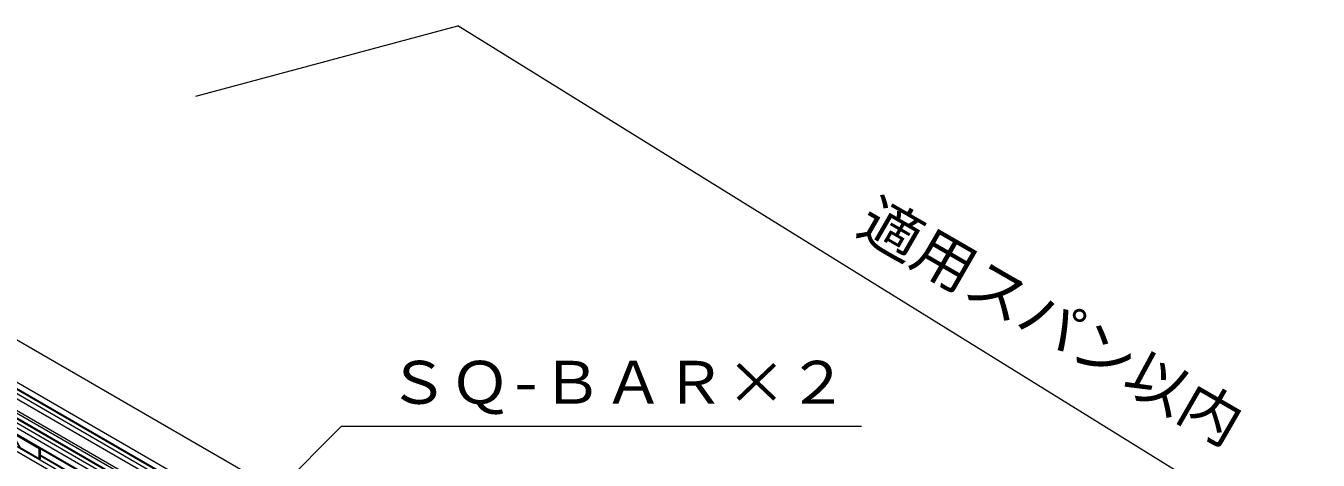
# Model space of a CAD drawing. Units: millimetres on the paper. Extents: x -195 to 195, y -135 to 132.
# Drawn here: x -104.2 to -38, y -37.6 to -15.3 of the extents above; entities that cross this region are included whole.
import ezdxf
from ezdxf.enums import TextEntityAlignment as Align

# ---------------------------------------------------------------- set-up
doc = ezdxf.new("R2010")
doc.units = ezdxf.units.MM
for name, color, linetype, lineweight in [('0-2_野縁受け', 3, 'Continuous', 18), ('0-5_寸法', 4, 'Continuous', 9), ('0-6_文字', 4, 'Continuous', 9), ('0-B_補強金具・金具・その他', 7, 'Continuous', 18)]:
    doc.layers.add(name, color=color, linetype=linetype, lineweight=lineweight)
doc.styles.add('ＭＳ ゴシック', font='')
doc.styles.get('ＭＳ ゴシック').set_extended_font_data('MS Gothic')

msp = doc.modelspace()

# ---------------------------------------------------------------- linework, layer by layer
at = {"layer": '0-2_野縁受け'}
for p, q in [((-119.668, -22.745), (-58.296, -58.179)), ((-60.872, -58.869), (-122.244, -23.435)), ((-60.872, -59.202), (-122.244, -23.769)), ((-122.244, -24.269), (-60.872, -59.702)), ((-122.115, -23.868), (-60.743, -59.301)), ((-60.743, -59.534), (-122.115, -24.101)), ((-69.466, -55.357), (-114.589, -29.305)), ((-114.589, -29.422), (-69.466, -55.474)), ((-69.466, -55.74), (-114.589, -29.688)), ((-114.589, -29.713), (-69.466, -55.765)), ((-69.466, -55.998), (-114.589, -29.946)), ((-114.589, -30.188), (-69.466, -56.24)), ((-74.358, -53.776), (-114.624, -30.528)), ((-69.466, -56.574), (-114.589, -30.522)), ((-79.001, -51.697), (-105.039, -36.664)), ((-104.924, -36.973), (-79.288, -51.774)), ((-79.745, -50.676), (-103.411, -37.013)), ((-79.766, -50.998), (-103.443, -37.327)), ((-103.443, -37.352), (-79.766, -51.022))]:
    msp.add_line(p, q, dxfattribs=at)
at = {"layer": '0-5_寸法'}
for p in [(-95.474, -18.929), (-23.473, -51.598)]:
    msp.add_line(p, (-82.052, -15.333), dxfattribs=at)
at = {"layer": '0-6_文字'}
for p, q in [((-91.302, -39.149), (-88.003, -35.849)), ((-88.003, -35.849), (-61.36, -35.849))]:
    msp.add_line(p, q, dxfattribs=at)
at = {"layer": '0-B_補強金具・金具・その他', "color": 2, "lineweight": 25}
for p, q in [((-103.495, -36.982), (-103.462, -36.973)), ((-103.495, -36.982), (-103.462, -36.973)), ((-103.399, -37.009), (-103.443, -37.021)), ((-103.399, -37.009), (-103.443, -37.021))]:
    msp.add_line(p, q, dxfattribs=at)
for points in [[(-107.508, -36.842), (-104.932, -36.152), (-103.495, -36.982), (-103.495, -37.515), (-104.471, -36.952), (-104.932, -36.152)], [(-107.508, -36.842), (-104.932, -36.152), (-103.495, -36.982), (-103.495, -37.515), (-104.471, -36.952), (-104.932, -36.152)], [(-103.443, -37.021), (-103.443, -37.501), (-103.495, -37.515)], [(-103.443, -37.021), (-103.443, -37.501), (-103.495, -37.515)]]:
    msp.add_lwpolyline(points, dxfattribs=at)

# ---------------------------------------------------------------- texts
at = {"layer": '0-5_寸法', "color": 7, "style": 'ＭＳ ゴシック', "width": 1.05}
msp.add_text('適用スパン以内', height=2.199, rotation=330, dxfattribs=at).set_placement((-62.065, -26.489), align=Align.BOTTOM_LEFT)
at = {"layer": '0-6_文字', "color": 7, "style": 'ＭＳ ゴシック', "width": 1.05}
msp.add_text('ＳＱ-ＢＡＲ×２', height=2.199, dxfattribs=at).set_placement((-85.639, -35.355), align=Align.BOTTOM_LEFT)

doc.saveas('drawing.dxf')
